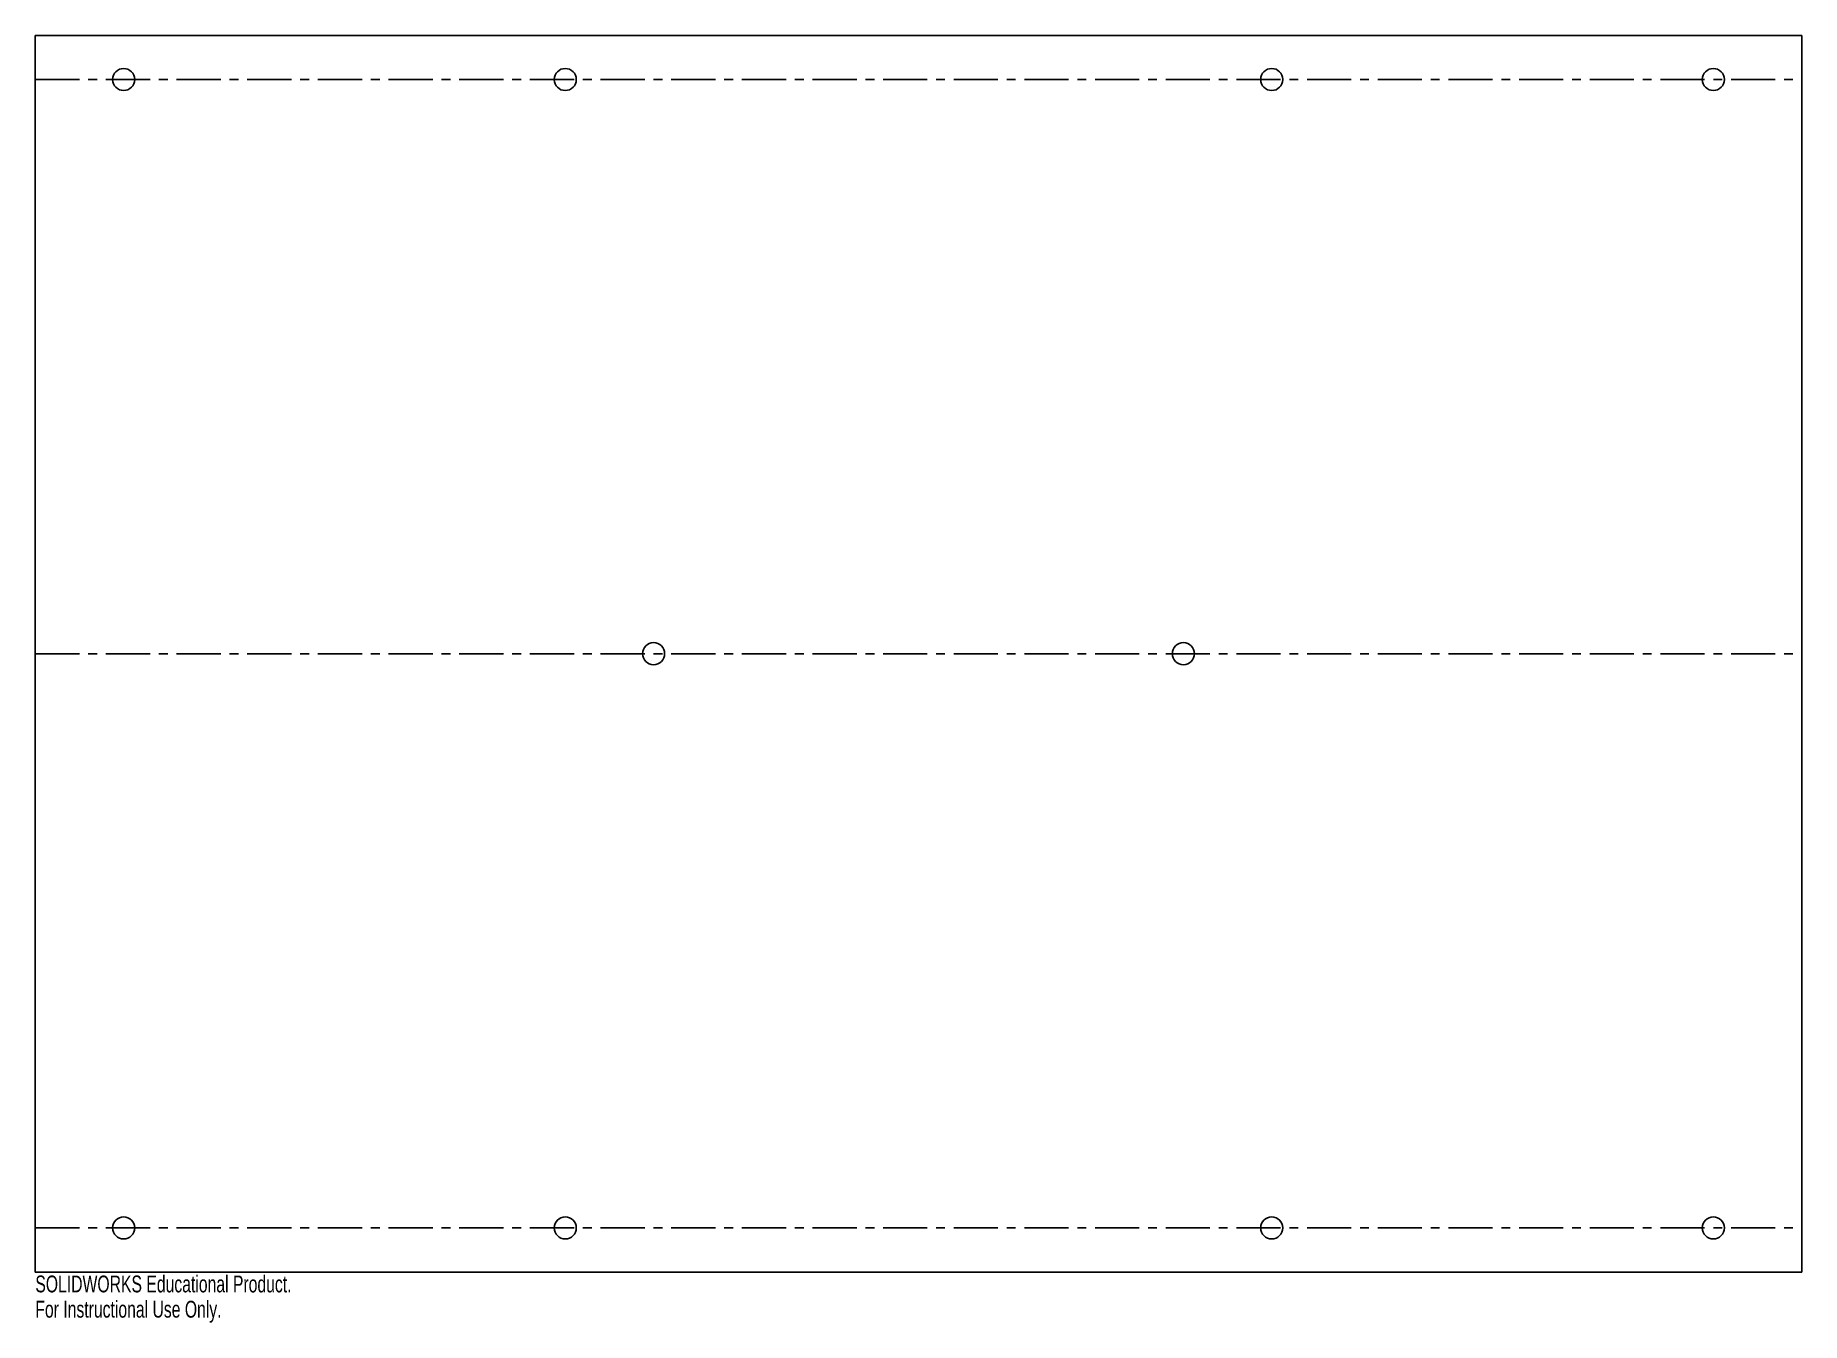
# Model space of a CAD drawing. Header units: inches. Extents: x -20 to 0, y -0.6 to 14.
import ezdxf

# ---------------------------------------------------------------- set-up
doc = ezdxf.new("R2010")
doc.units = ezdxf.units.IN
doc.header["$MEASUREMENT"] = 0
doc.linetypes.add('CENTERX2', pattern=[0.8, 0.5, -0.1, 0.1, -0.1])
doc.styles.add('SLDTEXTSTYLE0', font='TXT', dxfattribs={"width": 0.7})

msp = doc.modelspace()

# ---------------------------------------------------------------- linework, layer by layer
at = {"color": 7, "linetype": 'Continuous'}
for p, q in [((0, 14), (-20, 14)), ((-20, 0), (-20, 14)), ((0, 0), (0, 14)), ((0, 0), (-20, 0))]:
    msp.add_line(p, q, dxfattribs=at)
at = {"color": 7, "linetype": 'CENTERX2'}
for p, q in [((-20, 13.5), (0, 13.5)), ((-20, 7), (0, 7)), ((-20, 0.5), (0, 0.5))]:
    msp.add_line(p, q, dxfattribs=at)
at = {"color": 7, "linetype": 'Continuous'}
for centre in [(-19, 13.5), (-14, 13.5), (-6, 13.5), (-1, 13.5), (-13, 7), (-7, 7), (-19, 0.5), (-14, 0.5), (-6, 0.5), (-1, 0.5)]:
    msp.add_circle(centre, 0.125, dxfattribs=at)

# ---------------------------------------------------------------- texts
at = {"color": 7, "linetype": 'Continuous', "char_height": 0.1903, "attachment_point": 1, "style": 'SLDTEXTSTYLE0'}
for s, insert in [('SOLIDWORKS Educational Product.', (-20, -0.04)), ('For Instructional Use Only.', (-20, -0.326))]:
    msp.add_mtext(s, dxfattribs=dict(at, insert=insert))

doc.saveas('drawing.dxf')
